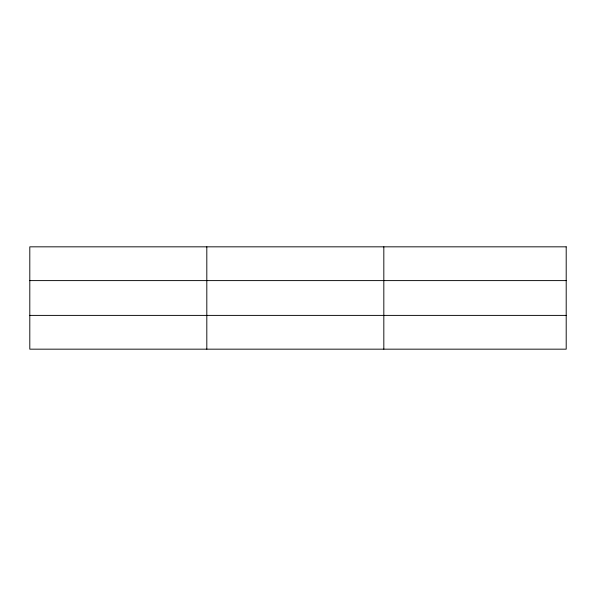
<?xml version="1.0" encoding="UTF-8"?>
<svg xmlns="http://www.w3.org/2000/svg" width="596" height="596" viewBox="0 0 596 596"><rect width="100%" height="100%" fill="white"/><g stroke="black" fill="none" stroke-linecap="round" stroke-linejoin="round"><path stroke-width="0.89" d="M206.812 246.833L206.812 349.167M383.824 246.833L383.824 349.167M29.8 280.604L566.2 280.604M29.8 315.396L566.2 315.396M566.2 246.833L566.2 349.167L29.8 349.167L29.8 246.833L566.2 246.833"/></g></svg>
